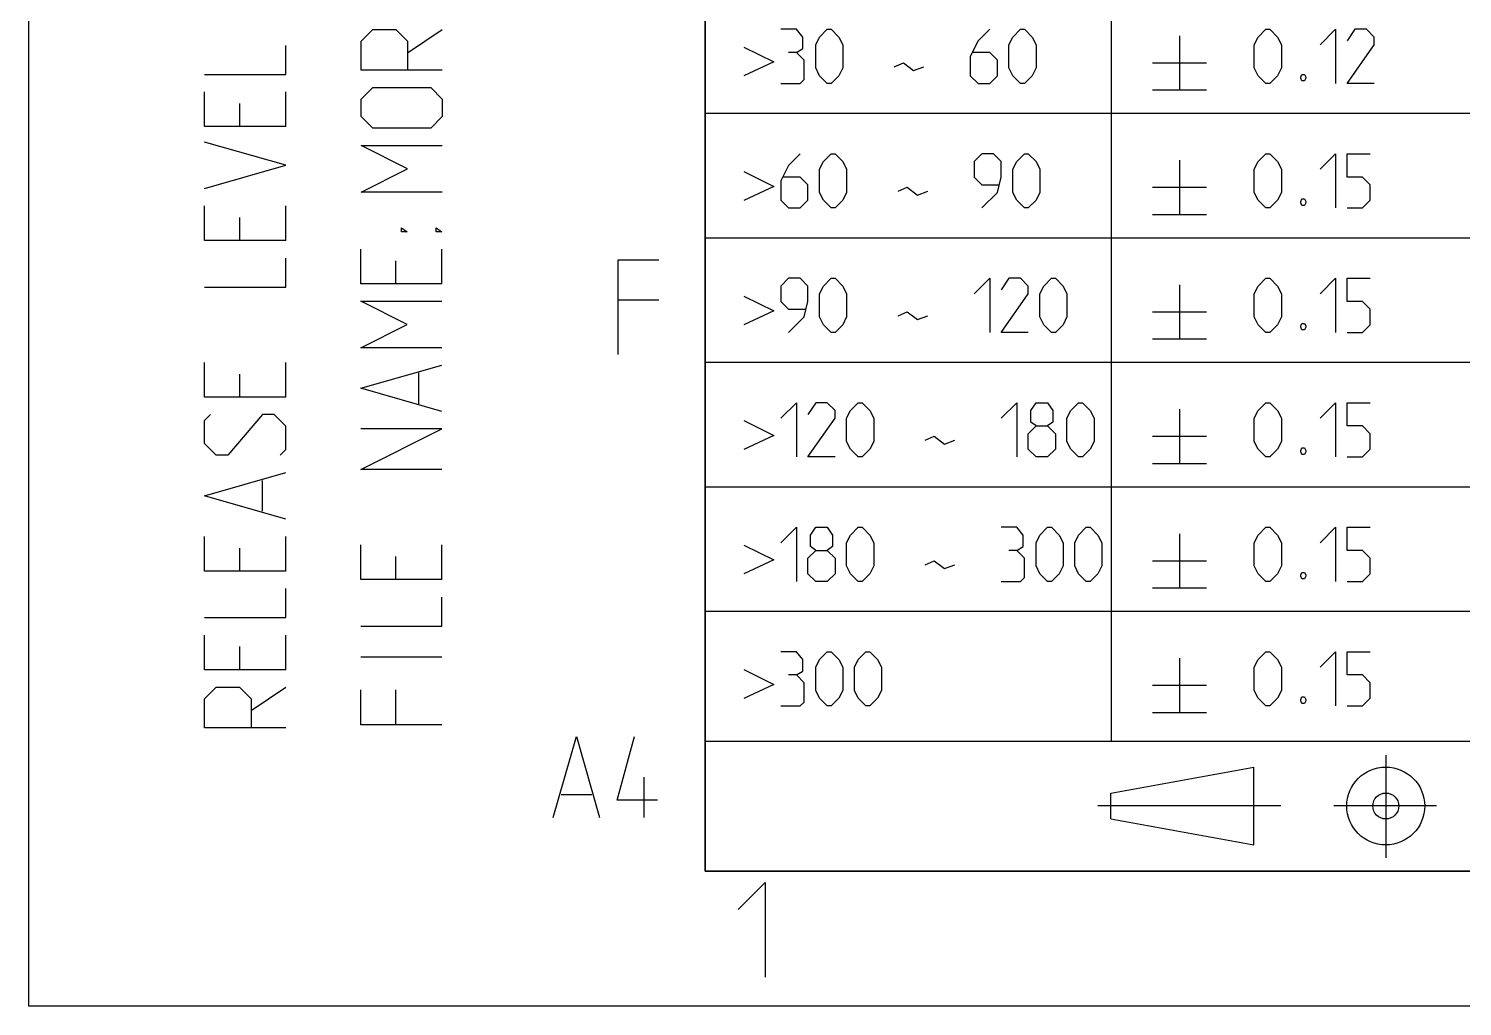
# Model space of a CAD drawing. Header units: millimetres. Extents: x 0 to 210, y 0 to 297.
# Drawn here: x 0 to 53, y 0 to 36.1 of the extents above; entities that cross this region are included whole.
import ezdxf

# ---------------------------------------------------------------- set-up
doc = ezdxf.new("R2010")
doc.units = ezdxf.units.MM
doc.header["$LTSCALE"] = 19.36
doc.linetypes.add('CENTER', pattern=[0.6, 0.375, -0.075, 0.075, -0.075])
doc.layers.get('0').update_dxf_attribs({"linetype": 'CONTINUOUS'})
doc.layers.add('DEFAULT_1', color=7, linetype='CENTER')

# ---------------------------------------------------------------- blocks, each defined once
blk = doc.blocks.new('1ST_ANG_BL0', base_point=(45.772, 7.382))
at = {"color": 7}
for p, q in [((39.992, 7.882), (45.272, 8.842)), ((45.272, 5.962), (45.272, 8.842)), ((39.992, 6.922), (39.992, 7.882)), ((39.992, 6.922), (45.272, 5.962))]:
    blk.add_line(p, q, dxfattribs=at)
for radius in [1.44, 0.48]:
    blk.add_circle((50.152, 7.402), radius, dxfattribs=at)
at = {"layer": 'DEFAULT_1', "color": 2, "linetype": 'CENTER'}
for p, q in [((50.152, 9.282), (50.152, 5.482)), ((46.28, 7.402), (39.512, 7.402)), ((52.032, 7.402), (48.232, 7.402))]:
    blk.add_line(p, q, dxfattribs=at)

msp = doc.modelspace()

# ---------------------------------------------------------------- linework, layer by layer
at = {"color": 2}
for p, q in [((0, 0), (0, 297)), ((25, 47), (25, 5)), ((40, 47), (40, 9.8)), ((14, 35.231), (15.285, 36.088)), ((42.534, 35.862), (42.534, 33.862)), ((41.534, 34.862), (43.534, 34.862)), ((9.504, 32.505), (9.504, 33.791)), ((41.534, 33.862), (43.534, 33.862)), ((7.789, 33.362), (7.789, 32.505)), ((25, 33), (69, 33)), ((42.534, 31.262), (42.534, 29.262)), ((41.534, 30.262), (43.534, 30.262)), ((7.789, 29.148), (7.789, 28.291)), ((9.504, 28.291), (9.504, 29.576)), ((41.534, 29.262), (43.534, 29.262)), ((25, 28.4), (69, 28.4)), ((15.274, 26.693), (15.274, 27.979)), ((13.56, 27.55), (13.56, 26.693)), ((42.534, 26.662), (42.534, 24.662)), ((23.291, 26.088), (21.791, 26.088)), ((41.534, 25.662), (43.534, 25.662)), ((41.534, 24.662), (43.534, 24.662)), ((7.789, 23.362), (7.789, 22.505)), ((9.504, 22.505), (9.504, 23.791)), ((14.417, 22.265), (14.417, 23.407)), ((25, 23.8), (69, 23.8)), ((42.534, 22.062), (42.534, 20.062)), ((41.534, 21.062), (43.534, 21.062)), ((41.534, 20.062), (43.534, 20.062)), ((8.647, 18.291), (8.647, 19.434)), ((25, 19.2), (69, 19.2)), ((9.504, 16.076), (9.504, 17.362)), ((15.274, 15.765), (15.274, 17.05)), ((42.534, 17.462), (42.534, 15.462)), ((7.789, 16.934), (7.789, 16.076)), ((13.56, 16.622), (13.56, 15.765)), ((41.534, 16.462), (43.534, 16.462)), ((41.534, 15.462), (43.534, 15.462)), ((25, 14.6), (69, 14.6)), ((7.789, 13.291), (7.789, 12.434)), ((9.504, 12.434), (9.504, 13.719)), ((15.274, 12.907), (12.274, 12.907)), ((42.534, 12.862), (42.534, 10.862)), ((8.218, 10.934), (9.504, 11.791)), ((13.56, 11.693), (13.56, 10.407)), ((41.534, 11.862), (43.534, 11.862)), ((41.534, 10.862), (43.534, 10.862)), ((25, 9.8), (69, 9.8)), ((22.744, 6.972), (22.744, 8.472)), ((19.673, 7.829), (20.816, 7.829)), ((25, 5), (69, 5)), ((210, 0), (0, 0))]:
    msp.add_line(p, q, dxfattribs=at)
at = {"color": 7}
for p, q in [((25, 5), (25, 292)), ((205, 5), (25, 5))]:
    msp.add_line(p, q, dxfattribs=at)
at = {"color": 2}
for points in [[(15.285, 34.588), (12.285, 34.588), (12.285, 35.66), (12.714, 36.088), (13.571, 36.088), (14, 35.66), (14, 34.588)], [(28.372, 35.243), (28.61, 35.386), (28.61, 35.814), (28.372, 36.1), (27.8, 36.1)], [(29.086, 34.672), (29.086, 35.529), (29.229, 35.814), (29.515, 36.1), (29.657, 36.1), (29.943, 35.814), (30.086, 35.529), (30.086, 34.672), (29.943, 34.386), (29.657, 34.1), (29.515, 34.1), (29.229, 34.386), (29.086, 34.672)], [(35.515, 36.1), (35.086, 35.672), (34.8, 35.1), (34.8, 34.386), (35.086, 34.1), (35.515, 34.1), (35.8, 34.386), (35.8, 34.957), (35.515, 35.243), (34.895, 35.243)], [(36.229, 34.672), (36.229, 35.529), (36.372, 35.814), (36.657, 36.1), (36.8, 36.1), (37.086, 35.814), (37.229, 35.529), (37.229, 34.672), (37.086, 34.386), (36.8, 34.1), (36.657, 34.1), (36.372, 34.386), (36.229, 34.672)], [(45.295, 34.672), (45.295, 35.529), (45.438, 35.814), (45.724, 36.1), (45.867, 36.1), (46.153, 35.814), (46.295, 35.529), (46.295, 34.672), (46.153, 34.386), (45.867, 34.1), (45.724, 34.1), (45.438, 34.386), (45.295, 34.672)], [(47.724, 35.529), (48.295, 36.1), (48.295, 34.1)], [(49.724, 34.1), (48.724, 34.1), (49.724, 35.529), (49.724, 35.814), (49.438, 36.1), (49.01, 36.1), (48.724, 35.672)], [(6.504, 34.434), (9.504, 34.434), (9.504, 35.505)], [(26.429, 35.443), (27.534, 34.894), (26.429, 34.378)], [(27.8, 34.1), (28.515, 34.1), (28.657, 34.243), (28.657, 34.957), (28.372, 35.243), (28.086, 35.243)], [(31.991, 34.719), (32.324, 34.862), (32.705, 34.576), (33.086, 34.719)], [(14.857, 32.446), (12.714, 32.446), (12.285, 32.874), (12.285, 33.517), (12.714, 33.946), (14.857, 33.946), (15.285, 33.517), (15.285, 32.874), (14.857, 32.446)], [(47.153, 34.433), (47.2, 34.338), (47.2, 34.291), (47.153, 34.195), (47.057, 34.195), (47.01, 34.291), (47.01, 34.338), (47.057, 34.433), (47.153, 34.433)], [(9.504, 32.505), (6.504, 32.505), (6.504, 33.791)], [(6.504, 30.219), (9.504, 31.076), (6.504, 31.934)], [(15.285, 30.088), (12.285, 30.088), (14, 30.946), (12.285, 31.803), (15.285, 31.803)], [(28.515, 31.5), (28.086, 31.072), (27.8, 30.5), (27.8, 29.786), (28.086, 29.5), (28.515, 29.5), (28.8, 29.786), (28.8, 30.357), (28.515, 30.643), (27.895, 30.643)], [(29.229, 30.072), (29.229, 30.929), (29.372, 31.214), (29.657, 31.5), (29.8, 31.5), (30.086, 31.214), (30.229, 30.929), (30.229, 30.072), (30.086, 29.786), (29.8, 29.5), (29.657, 29.5), (29.372, 29.786), (29.229, 30.072)], [(35.229, 29.5), (35.8, 30.072), (35.943, 30.643), (35.943, 31.214), (35.657, 31.5), (35.229, 31.5), (34.943, 31.214), (34.943, 30.643), (35.229, 30.357), (35.848, 30.357)], [(36.372, 30.072), (36.372, 30.929), (36.515, 31.214), (36.8, 31.5), (36.943, 31.5), (37.229, 31.214), (37.372, 30.929), (37.372, 30.072), (37.229, 29.786), (36.943, 29.5), (36.8, 29.5), (36.515, 29.786), (36.372, 30.072)], [(45.295, 30.072), (45.295, 30.929), (45.438, 31.214), (45.724, 31.5), (45.867, 31.5), (46.153, 31.214), (46.295, 30.929), (46.295, 30.072), (46.153, 29.786), (45.867, 29.5), (45.724, 29.5), (45.438, 29.786), (45.295, 30.072)], [(47.724, 30.929), (48.295, 31.5), (48.295, 29.5)], [(48.724, 29.5), (49.295, 29.5), (49.581, 29.786), (49.581, 30.357), (49.295, 30.643), (48.724, 30.643), (48.724, 31.5), (49.581, 31.5)], [(26.429, 30.843), (27.534, 30.294), (26.429, 29.778)], [(32.134, 30.119), (32.467, 30.262), (32.848, 29.976), (33.229, 30.119)], [(47.153, 29.833), (47.2, 29.738), (47.2, 29.691), (47.153, 29.595), (47.057, 29.595), (47.01, 29.691), (47.01, 29.738), (47.057, 29.833), (47.153, 29.833)], [(9.504, 28.291), (6.504, 28.291), (6.504, 29.576)], [(13.989, 28.622), (13.774, 28.622), (13.774, 28.765), (13.989, 28.622)], [(15.274, 28.622), (15.06, 28.622), (15.06, 28.765), (15.274, 28.622)], [(6.504, 26.576), (9.504, 26.576), (9.504, 27.648)], [(15.274, 26.693), (12.274, 26.693), (12.274, 27.979)], [(21.791, 24.088), (21.791, 27.588), (23.291, 27.588)], [(28.086, 24.9), (28.657, 25.472), (28.8, 26.043), (28.8, 26.614), (28.515, 26.9), (28.086, 26.9), (27.8, 26.614), (27.8, 26.043), (28.086, 25.757), (28.705, 25.757)], [(29.229, 25.472), (29.229, 26.329), (29.372, 26.614), (29.657, 26.9), (29.8, 26.9), (30.086, 26.614), (30.229, 26.329), (30.229, 25.472), (30.086, 25.186), (29.8, 24.9), (29.657, 24.9), (29.372, 25.186), (29.229, 25.472)], [(34.943, 26.329), (35.515, 26.9), (35.515, 24.9)], [(36.943, 24.9), (35.943, 24.9), (36.943, 26.329), (36.943, 26.614), (36.657, 26.9), (36.229, 26.9), (35.943, 26.472)], [(37.372, 25.472), (37.372, 26.329), (37.515, 26.614), (37.8, 26.9), (37.943, 26.9), (38.229, 26.614), (38.372, 26.329), (38.372, 25.472), (38.229, 25.186), (37.943, 24.9), (37.8, 24.9), (37.515, 25.186), (37.372, 25.472)], [(45.295, 25.472), (45.295, 26.329), (45.438, 26.614), (45.724, 26.9), (45.867, 26.9), (46.153, 26.614), (46.295, 26.329), (46.295, 25.472), (46.153, 25.186), (45.867, 24.9), (45.724, 24.9), (45.438, 25.186), (45.295, 25.472)], [(47.724, 26.329), (48.295, 26.9), (48.295, 24.9)], [(48.724, 24.9), (49.295, 24.9), (49.581, 25.186), (49.581, 25.757), (49.295, 26.043), (48.724, 26.043), (48.724, 26.9), (49.581, 26.9)], [(15.274, 24.336), (12.274, 24.336), (13.989, 25.193), (12.274, 26.05), (15.274, 26.05)], [(26.429, 26.243), (27.534, 25.694), (26.429, 25.178)], [(32.134, 25.519), (32.467, 25.662), (32.848, 25.376), (33.229, 25.519)], [(47.153, 25.233), (47.2, 25.138), (47.2, 25.091), (47.153, 24.995), (47.057, 24.995), (47.01, 25.091), (47.01, 25.138), (47.057, 25.233), (47.153, 25.233)], [(9.504, 22.505), (6.504, 22.505), (6.504, 23.791)], [(15.274, 21.979), (12.274, 22.836), (15.274, 23.693)], [(27.8, 21.729), (28.372, 22.3), (28.372, 20.3)], [(29.8, 20.3), (28.8, 20.3), (29.8, 21.729), (29.8, 22.014), (29.515, 22.3), (29.086, 22.3), (28.8, 21.872)], [(30.229, 20.872), (30.229, 21.729), (30.372, 22.014), (30.657, 22.3), (30.8, 22.3), (31.086, 22.014), (31.229, 21.729), (31.229, 20.872), (31.086, 20.586), (30.8, 20.3), (30.657, 20.3), (30.372, 20.586), (30.229, 20.872)], [(35.943, 21.729), (36.515, 22.3), (36.515, 20.3)], [(37.229, 21.443), (37.038, 21.586), (37.038, 22.014), (37.229, 22.3), (37.657, 22.3), (37.848, 22.014), (37.848, 21.586), (37.657, 21.443), (37.943, 21.157), (37.943, 20.586), (37.657, 20.3), (37.229, 20.3), (36.943, 20.586)], [(38.372, 20.872), (38.372, 21.729), (38.515, 22.014), (38.8, 22.3), (38.943, 22.3), (39.229, 22.014), (39.372, 21.729), (39.372, 20.872), (39.229, 20.586), (38.943, 20.3), (38.8, 20.3), (38.515, 20.586), (38.372, 20.872)], [(45.295, 20.872), (45.295, 21.729), (45.438, 22.014), (45.724, 22.3), (45.867, 22.3), (46.153, 22.014), (46.295, 21.729), (46.295, 20.872), (46.153, 20.586), (45.867, 20.3), (45.724, 20.3), (45.438, 20.586), (45.295, 20.872)], [(47.724, 21.729), (48.295, 22.3), (48.295, 20.3)], [(48.724, 20.3), (49.295, 20.3), (49.581, 20.586), (49.581, 21.157), (49.295, 21.443), (48.724, 21.443), (48.724, 22.3), (49.581, 22.3)], [(9.289, 20.362), (9.504, 20.576), (9.504, 21.434), (9.075, 21.862), (8.647, 21.862), (7.361, 20.362), (6.932, 20.362), (6.504, 20.791), (6.504, 21.648), (6.718, 21.862)], [(15.274, 19.836), (12.274, 19.836), (15.274, 21.336), (12.274, 21.336)], [(26.429, 21.643), (27.534, 21.094), (26.429, 20.578)], [(36.943, 20.586), (36.943, 21.157), (37.229, 21.443), (37.657, 21.443)], [(33.134, 20.919), (33.467, 21.062), (33.848, 20.776), (34.229, 20.919)], [(47.153, 20.633), (47.2, 20.538), (47.2, 20.491), (47.153, 20.395), (47.057, 20.395), (47.01, 20.491), (47.01, 20.538), (47.057, 20.633), (47.153, 20.633)], [(9.504, 18.005), (6.504, 18.862), (9.504, 19.719)], [(27.8, 17.129), (28.372, 17.7), (28.372, 15.7)], [(29.086, 16.843), (28.895, 16.986), (28.895, 17.414), (29.086, 17.7), (29.515, 17.7), (29.705, 17.414), (29.705, 16.986), (29.515, 16.843), (29.8, 16.557), (29.8, 15.986), (29.515, 15.7), (29.086, 15.7), (28.8, 15.986)], [(30.229, 16.272), (30.229, 17.129), (30.372, 17.414), (30.657, 17.7), (30.8, 17.7), (31.086, 17.414), (31.229, 17.129), (31.229, 16.272), (31.086, 15.986), (30.8, 15.7), (30.657, 15.7), (30.372, 15.986), (30.229, 16.272)], [(36.515, 16.843), (36.753, 16.986), (36.753, 17.414), (36.515, 17.7), (35.943, 17.7)], [(37.229, 16.272), (37.229, 17.129), (37.372, 17.414), (37.657, 17.7), (37.8, 17.7), (38.086, 17.414), (38.229, 17.129), (38.229, 16.272), (38.086, 15.986), (37.8, 15.7), (37.657, 15.7), (37.372, 15.986), (37.229, 16.272)], [(38.657, 16.272), (38.657, 17.129), (38.8, 17.414), (39.086, 17.7), (39.229, 17.7), (39.515, 17.414), (39.657, 17.129), (39.657, 16.272), (39.515, 15.986), (39.229, 15.7), (39.086, 15.7), (38.8, 15.986), (38.657, 16.272)], [(45.295, 16.272), (45.295, 17.129), (45.438, 17.414), (45.724, 17.7), (45.867, 17.7), (46.153, 17.414), (46.295, 17.129), (46.295, 16.272), (46.153, 15.986), (45.867, 15.7), (45.724, 15.7), (45.438, 15.986), (45.295, 16.272)], [(47.724, 17.129), (48.295, 17.7), (48.295, 15.7)], [(48.724, 15.7), (49.295, 15.7), (49.581, 15.986), (49.581, 16.557), (49.295, 16.843), (48.724, 16.843), (48.724, 17.7), (49.581, 17.7)], [(9.504, 16.076), (6.504, 16.076), (6.504, 17.362)], [(15.274, 15.765), (12.274, 15.765), (12.274, 17.05)], [(26.429, 17.043), (27.534, 16.494), (26.429, 15.978)], [(28.8, 15.986), (28.8, 16.557), (29.086, 16.843), (29.515, 16.843)], [(33.134, 16.319), (33.467, 16.462), (33.848, 16.176), (34.229, 16.319)], [(35.943, 15.7), (36.657, 15.7), (36.8, 15.843), (36.8, 16.557), (36.515, 16.843), (36.229, 16.843)], [(47.153, 16.033), (47.2, 15.938), (47.2, 15.891), (47.153, 15.795), (47.057, 15.795), (47.01, 15.891), (47.01, 15.938), (47.057, 16.033), (47.153, 16.033)], [(6.504, 14.362), (9.504, 14.362), (9.504, 15.434)], [(12.274, 14.05), (15.274, 14.05), (15.274, 15.122)], [(9.504, 12.434), (6.504, 12.434), (6.504, 13.719)], [(28.372, 12.243), (28.61, 12.386), (28.61, 12.814), (28.372, 13.1), (27.8, 13.1)], [(29.086, 11.672), (29.086, 12.529), (29.229, 12.814), (29.515, 13.1), (29.657, 13.1), (29.943, 12.814), (30.086, 12.529), (30.086, 11.672), (29.943, 11.386), (29.657, 11.1), (29.515, 11.1), (29.229, 11.386), (29.086, 11.672)], [(30.515, 11.672), (30.515, 12.529), (30.657, 12.814), (30.943, 13.1), (31.086, 13.1), (31.372, 12.814), (31.515, 12.529), (31.515, 11.672), (31.372, 11.386), (31.086, 11.1), (30.943, 11.1), (30.657, 11.386), (30.515, 11.672)], [(45.295, 11.672), (45.295, 12.529), (45.438, 12.814), (45.724, 13.1), (45.867, 13.1), (46.153, 12.814), (46.295, 12.529), (46.295, 11.672), (46.153, 11.386), (45.867, 11.1), (45.724, 11.1), (45.438, 11.386), (45.295, 11.672)], [(47.724, 12.529), (48.295, 13.1), (48.295, 11.1)], [(48.724, 11.1), (49.295, 11.1), (49.581, 11.386), (49.581, 11.957), (49.295, 12.243), (48.724, 12.243), (48.724, 13.1), (49.581, 13.1)], [(26.429, 12.443), (27.534, 11.894), (26.429, 11.378)], [(27.8, 11.1), (28.515, 11.1), (28.657, 11.243), (28.657, 11.957), (28.372, 12.243), (28.086, 12.243)], [(9.504, 10.291), (6.504, 10.291), (6.504, 11.362), (6.932, 11.791), (7.789, 11.791), (8.218, 11.362), (8.218, 10.291)], [(15.274, 10.407), (12.274, 10.407), (12.274, 11.693)], [(47.153, 11.433), (47.2, 11.338), (47.2, 11.291), (47.153, 11.195), (47.057, 11.195), (47.01, 11.291), (47.01, 11.338), (47.057, 11.433), (47.153, 11.433)], [(19.387, 6.972), (20.244, 9.972), (21.101, 6.972)], [(23.244, 7.615), (21.744, 7.615), (22.387, 9.972)], [(26.215, 3.573), (27.215, 4.573), (27.215, 1.073)]]:
    msp.add_lwpolyline(points, dxfattribs=at)

# ---------------------------------------------------------------- block references
msp.add_blockref('1ST_ANG_BL0', (45.772, 7.382), dxfattribs=at)

doc.saveas('drawing.dxf')
